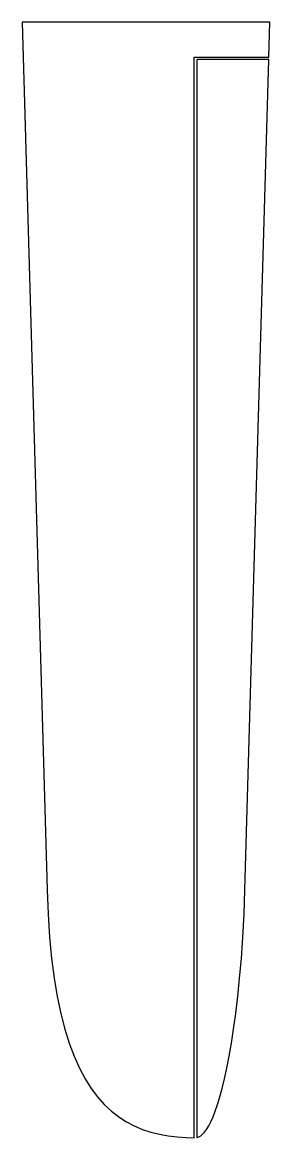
# Model space of a CAD drawing. Header units: metres. Extents: x 0 to 100, y -450 to 0.
import ezdxf

# ---------------------------------------------------------------- set-up
doc = ezdxf.new("R2010")
doc.units = ezdxf.units.M

msp = doc.modelspace()

# ---------------------------------------------------------------- linework, layer by layer
for p, q in [((100, 0), (0.0018, 0)), ((0.0018, 0), (10.0014, -350)), ((99.6, -14), (100, 0)), ((69.5, -14), (99.6, -14)), ((69.5, -449.99), (69.5, -14)), ((99.5714, -15), (70.5, -15)), ((70.5, -15), (70.5, -449.944)), ((90, -350), (99.5714, -15)), ((10.0014, -350), (10.4026, -359.868)), ((89.6346, -359.868), (90, -350)), ((10.4026, -359.868), (11.0273, -369.084)), ((89.1393, -369.084), (89.6346, -359.868)), ((11.0273, -369.084), (11.8655, -377.671)), ((88.5376, -377.671), (89.1393, -369.084)), ((11.8655, -377.671), (12.9101, -385.649)), ((87.8492, -385.649), (88.5376, -377.671)), ((12.9101, -385.649), (14.1541, -393.04)), ((87.0909, -393.04), (87.8492, -385.649)), ((14.1541, -393.04), (15.5903, -399.864)), ((86.2766, -399.864), (87.0909, -393.04)), ((15.5903, -399.864), (17.2118, -406.143)), ((85.4191, -406.143), (86.2766, -399.864)), ((17.2118, -406.143), (19.0113, -411.898)), ((84.5284, -411.898), (85.4191, -406.143)), ((19.0113, -411.898), (20.982, -417.15)), ((83.6138, -417.15), (84.5284, -411.898)), ((20.982, -417.15), (23.1166, -421.92)), ((82.6835, -421.92), (83.6138, -417.15)), ((23.1166, -421.92), (25.4081, -426.229)), ((81.744, -426.229), (82.6835, -421.92)), ((25.4081, -426.229), (27.8494, -430.099)), ((80.8012, -430.099), (81.744, -426.229)), ((27.8494, -430.099), (30.4335, -433.549)), ((79.8608, -433.549), (80.8012, -430.099)), ((30.4335, -433.549), (33.1532, -436.603)), ((78.9277, -436.603), (79.8608, -433.549)), ((33.1532, -436.603), (36.0015, -439.28)), ((36.0015, -439.28), (38.9713, -441.602)), ((77.097, -441.602), (78.0055, -439.28)), ((78.0055, -439.28), (78.9277, -436.603)), ((38.9713, -441.602), (42.0556, -443.59)), ((42.0556, -443.59), (45.2472, -445.265)), ((45.2472, -445.265), (48.5391, -446.648)), ((74.4914, -446.648), (75.3375, -445.265)), ((75.3375, -445.265), (76.2072, -443.59)), ((76.2072, -443.59), (77.097, -441.602)), ((48.5391, -446.648), (51.9242, -447.76)), ((51.9242, -447.76), (55.3954, -448.623)), ((55.3954, -448.623), (58.9457, -449.257)), ((58.9457, -449.257), (62.5679, -449.684)), ((62.5679, -449.684), (66.255, -449.924)), ((66.255, -449.924), (69.5, -449.99)), ((70.5, -449.944), (70.6732, -449.924)), ((70.6732, -449.924), (71.3751, -449.684)), ((71.3751, -449.684), (72.108, -449.257)), ((72.108, -449.257), (72.875, -448.623)), ((72.875, -448.623), (73.6691, -447.76)), ((73.6691, -447.76), (74.4914, -446.648))]:
    msp.add_line(p, q)

doc.saveas('drawing.dxf')
